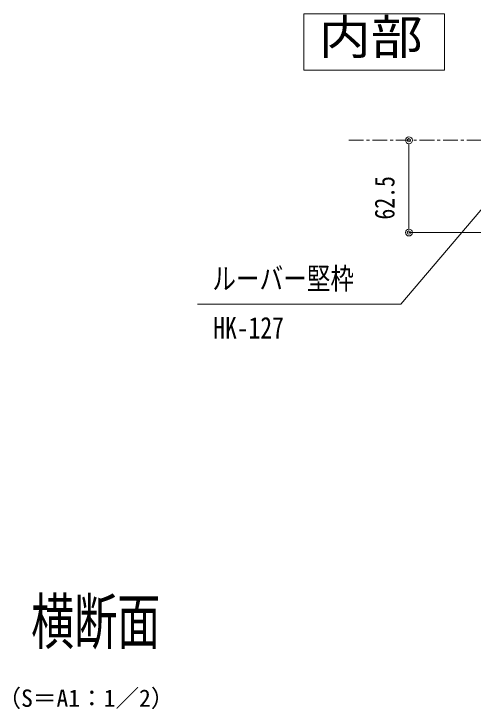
# Model space of a CAD drawing. Units: millimetres, scale not verified. Extents: x -1682 to 1682, y -1188 to 1188.
# Drawn here: x 870.4 to 1181.6, y -6.8 to 464 of the extents above; entities that cross this region are included whole.
import ezdxf
from ezdxf.enums import TextEntityAlignment as Align

# ---------------------------------------------------------------- set-up
doc = ezdxf.new("R2010")
doc.units = ezdxf.units.MM
doc.header["$LTSCALE"] = 8
doc.linetypes.add('USER1', pattern=[2, 1.25, -0.25, 0.25, -0.25])
for name, color, linetype, lineweight in [('0-0_0', 7, 'Continuous', 18), ('0-8_3中心線', 2, 'USER1', 18), ('0-A_1手摺寸法', 3, 'Continuous', 18), ('0-C_P4-12', 7, 'Continuous', 18)]:
    doc.layers.add(name, color=color, linetype=linetype, lineweight=lineweight)
doc.styles.add('ＭＳ ゴシック', font='')
doc.styles.get('ＭＳ ゴシック').set_extended_font_data('MS Gothic')

msp = doc.modelspace()

# ---------------------------------------------------------------- linework, layer by layer
at = {"layer": '0-0_0'}
for p, q in [((1138.105, 376.15), (1138.105, 373.85)), ((1138.105, 318.25), (1138.105, 320.55))]:
    msp.add_line(p, q, dxfattribs=at)
msp.add_lwpolyline([(1199.59, 346.323), (1132.659, 267.39), (994.895, 267.39)], dxfattribs=at)
for centre, radius in [((1138.105, 378.45), 2.3), ((1138.105, 378.45), 1.15), ((1138.105, 315.95), 2.3), ((1138.105, 315.95), 1.15)]:
    msp.add_circle(centre, radius, dxfattribs=at)
at = {"layer": '0-8_3中心線'}
msp.add_line((1097.305, 378.45), (1477.063, 378.45), dxfattribs=at)
at = {"layer": '0-A_1手摺寸法'}
for p, q in [((1138.105, 373.85), (1138.105, 320.55)), ((1301.884, 315.95), (1138.105, 315.95))]:
    msp.add_line(p, q, dxfattribs=at)
at = {"layer": '0-C_P4-12'}
msp.add_line((1066.938, 464.031), (1066.938, 426.021), dxfattribs=at)
msp.add_lwpolyline([(1066.938, 426.021), (1162.264, 426.021), (1162.264, 464.031), (1066.938, 464.031)], dxfattribs=at)

# ---------------------------------------------------------------- texts
at = {"layer": '0-0_0', "style": 'ＭＳ ゴシック'}
for s, height, width, p in [('ルーバー堅枠', 14.66, 0.8, (1004.87, 273.093)), ('HK-127', 14.66, 0.8, (1005.476, 239.741)), ('横断面', 30.55, 0.7, (882.057, 28.144))]:
    msp.add_text(s, height=height, dxfattribs=dict(at, width=width)).set_placement(p, align=Align.BOTTOM_LEFT)
msp.add_text('（S＝A1：1／2）', height=11.73, dxfattribs=at).set_placement((859.26, -8.766), align=Align.BOTTOM_LEFT)
at = {"layer": '0-A_1手摺寸法', "color": 7, "style": 'ＭＳ ゴシック', "width": 0.8}
msp.add_text('62.5', height=13.49, rotation=90, dxfattribs=at).set_placement((1132.355, 324.77), align=Align.BOTTOM_LEFT)
at = {"layer": '0-C_P4-12', "style": 'ＭＳ ゴシック', "width": 1.1}
msp.add_text('内部', height=23.46, dxfattribs=at).set_placement((1076.998, 429.653), align=Align.BOTTOM_LEFT)

doc.saveas('drawing.dxf')
